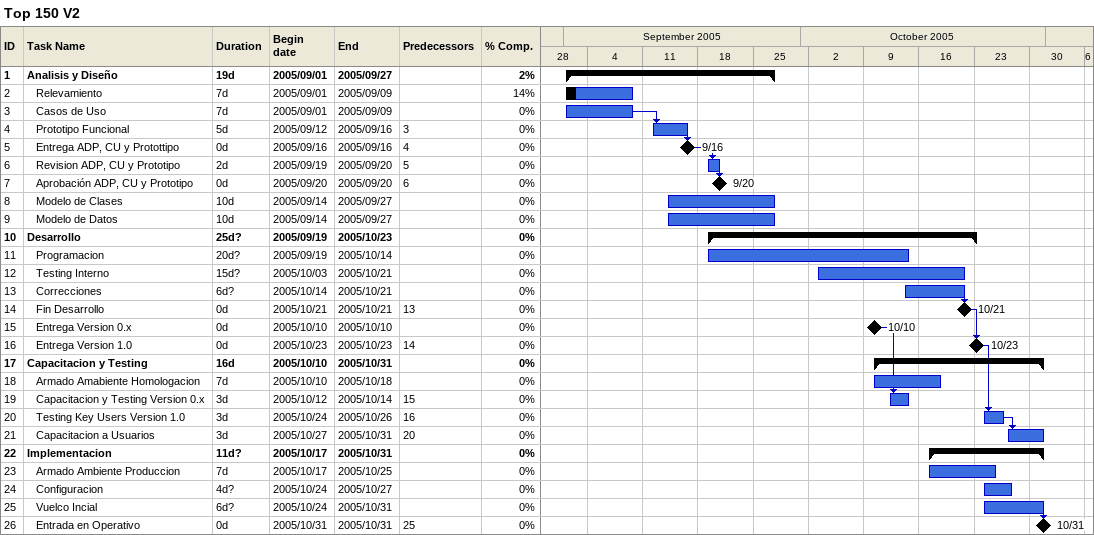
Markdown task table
Top 150 V2

| ID | Level | Task | Duration | Start | Finish | Predecessors | % complete |
|---|---|---|---|---|---|---|---|
| 1 | 1 | **Analisis y Diseño** | 19d | 2005-09-01 | 2005-09-27 |  | 2 |
| 2 | 2 | Relevamiento | 7d | 2005-09-01 | 2005-09-09 |  | 14 |
| 3 | 2 | Casos de Uso | 7d | 2005-09-01 | 2005-09-09 |  | 0 |
| 4 | 2 | Prototipo Funcional | 5d | 2005-09-12 | 2005-09-16 | 3 | 0 |
| 5 | 2 | Entrega ADP, CU y Protottipo | 0d | 2005-09-16 | 2005-09-16 | 4 | 0 |
| 6 | 2 | Revision ADP, CU y Prototipo | 2d | 2005-09-19 | 2005-09-20 | 5 | 0 |
| 7 | 2 | Aprobación ADP, CU y Prototipo | 0d | 2005-09-20 | 2005-09-20 | 6 | 0 |
| 8 | 2 | Modelo de Clases | 10d | 2005-09-14 | 2005-09-27 |  | 0 |
| 9 | 2 | Modelo de Datos | 10d | 2005-09-14 | 2005-09-27 |  | 0 |
| 10 | 1 | **Desarrollo** | 25d? | 2005-09-19 | 2005-10-23 |  | 0 |
| 11 | 2 | Programacion | 20d? | 2005-09-19 | 2005-10-14 |  | 0 |
| 12 | 2 | Testing Interno | 15d? | 2005-10-03 | 2005-10-21 |  | 0 |
| 13 | 2 | Correcciones | 6d? | 2005-10-14 | 2005-10-21 |  | 0 |
| 14 | 2 | Fin Desarrollo | 0d | 2005-10-21 | 2005-10-21 | 13 | 0 |
| 15 | 2 | Entrega Version 0.x | 0d | 2005-10-10 | 2005-10-10 |  | 0 |
| 16 | 2 | Entrega Version 1.0 | 0d | 2005-10-23 | 2005-10-23 | 14 | 0 |
| 17 | 1 | **Capacitacion y Testing** | 16d | 2005-10-10 | 2005-10-31 |  | 0 |
| 18 | 2 | Armado Amabiente Homologacion | 7d | 2005-10-10 | 2005-10-18 |  | 0 |
| 19 | 2 | Capacitacion y Testing Version 0.x | 3d | 2005-10-12 | 2005-10-14 | 15 | 0 |
| 20 | 2 | Testing Key Users Version 1.0 | 3d | 2005-10-24 | 2005-10-26 | 16 | 0 |
| 21 | 2 | Capacitacion a Usuarios | 3d | 2005-10-27 | 2005-10-31 | 20 | 0 |
| 22 | 1 | **Implementacion** | 11d? | 2005-10-17 | 2005-10-31 |  | 0 |
| 23 | 2 | Armado Ambiente Produccion | 7d | 2005-10-17 | 2005-10-25 |  | 0 |
| 24 | 2 | Configuracion | 4d? | 2005-10-24 | 2005-10-27 |  | 0 |
| 25 | 2 | Vuelco Incial | 6d? | 2005-10-24 | 2005-10-31 |  | 0 |
| 26 | 2 | Entrada en Operativo | 0d | 2005-10-31 | 2005-10-31 | 25 | 0 |
